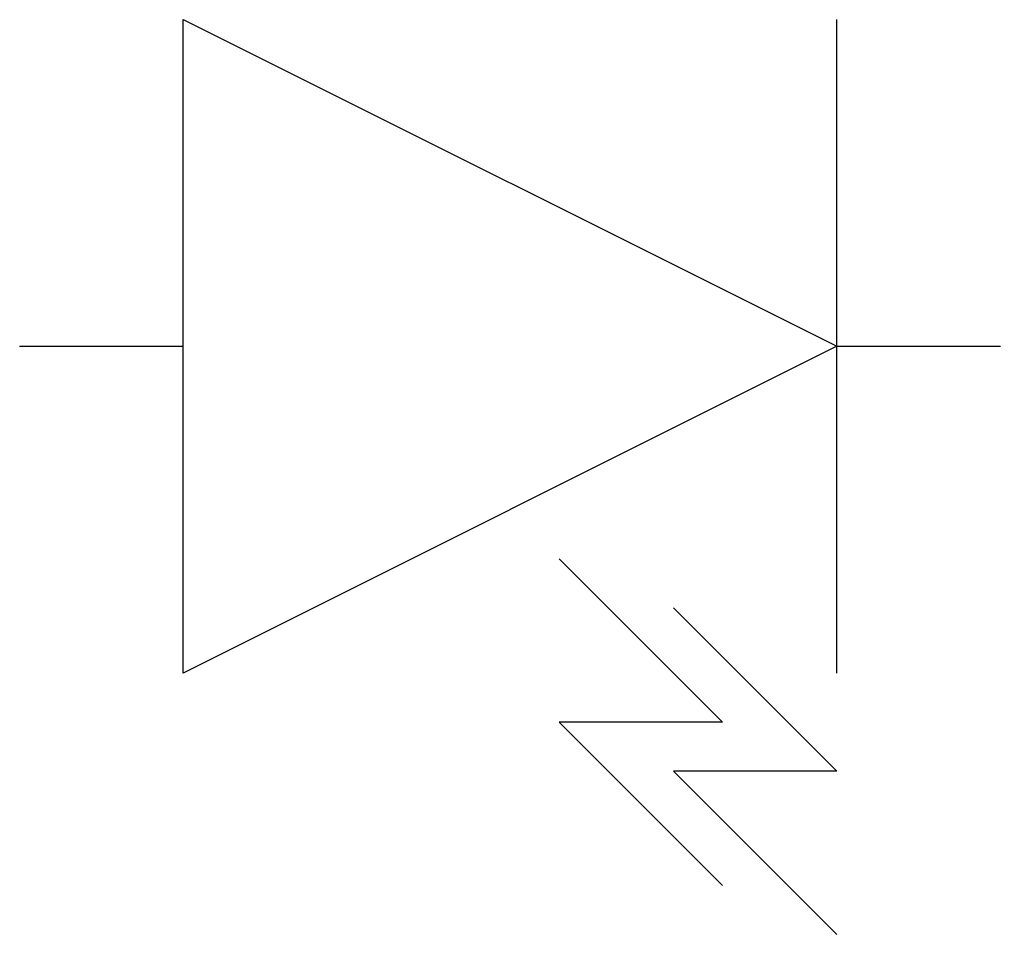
# Model space of a CAD drawing. Header units: millimetres. Extents: x 0 to 60, y -36 to 20.
import ezdxf

# ---------------------------------------------------------------- set-up
doc = ezdxf.new("R2010")
doc.units = ezdxf.units.MM
doc.layers.get('0').update_dxf_attribs({"lineweight": 25, "true_color": 0xffffff})

msp = doc.modelspace()

# ---------------------------------------------------------------- linework, layer by layer
for p, q in [((10, -20), (10, 20)), ((10, 20), (50, 0)), ((50, -20), (50, 20)), ((0, 0), (10, 0)), ((50, 0), (10, -20)), ((50, 0), (60, 0)), ((33, -13), (43, -23)), ((40, -16), (50, -26)), ((43, -23), (33, -23)), ((33, -23), (43, -33)), ((50, -26), (40, -26)), ((40, -26), (50, -36))]:
    msp.add_line(p, q)

doc.saveas('drawing.dxf')
